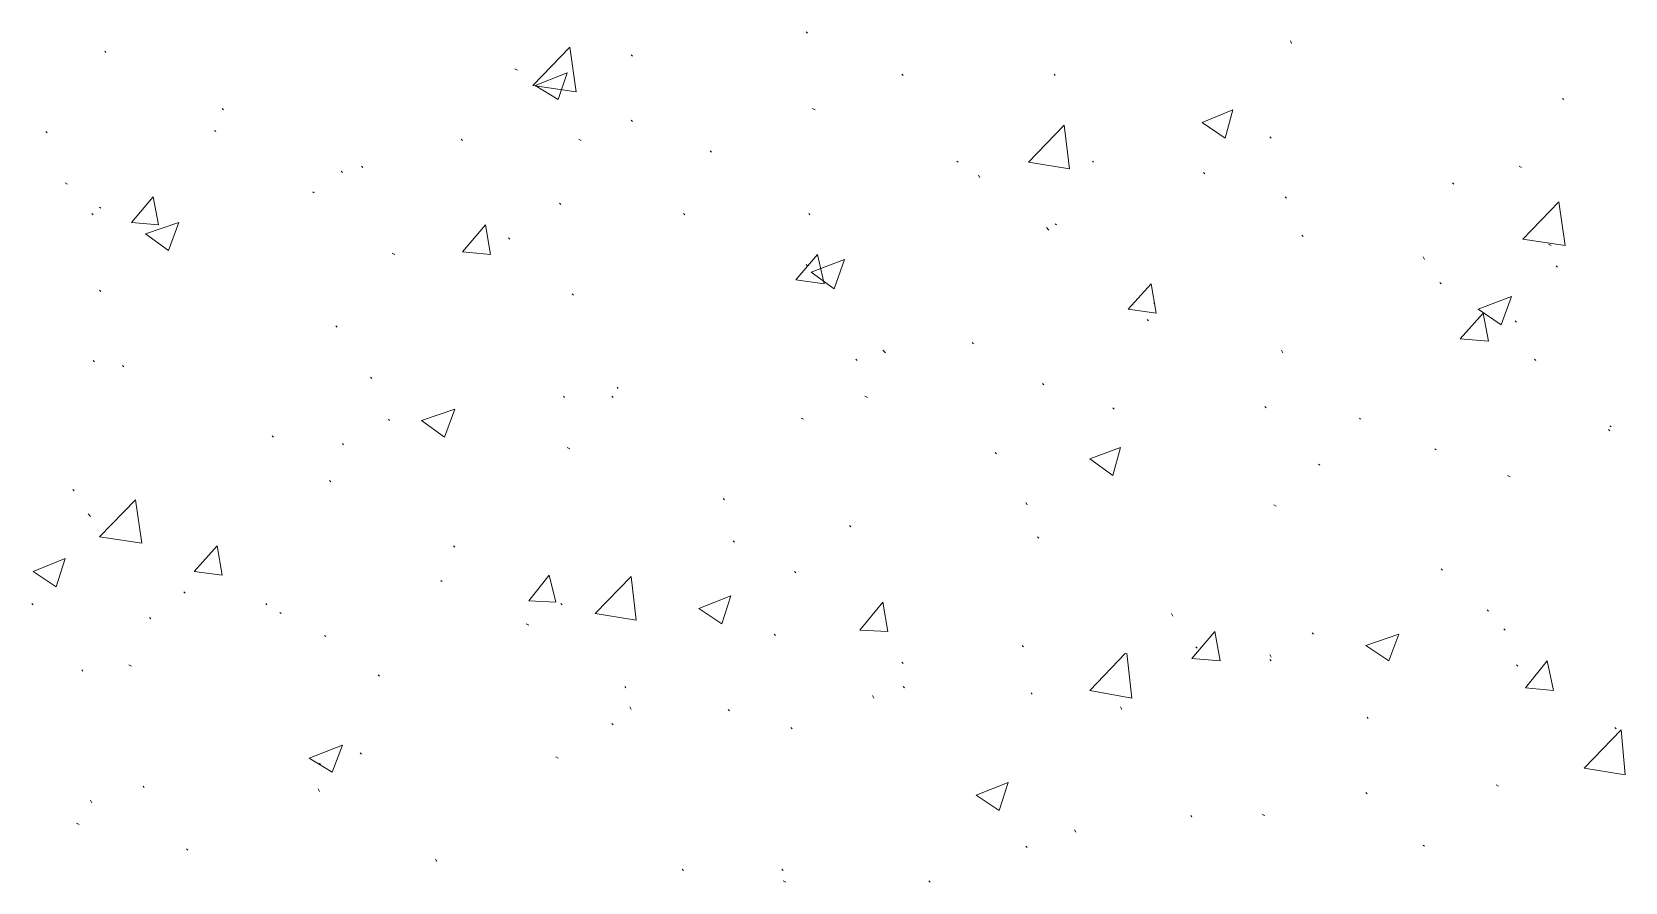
# Model space of a CAD drawing. Header units: millimetres. Extents: x 2928 to 3112, y 1220 to 1280.
# Drawn here: x 2948.925 to 2951.003, y 1242.73 to 1243.839 of the extents above; entities that cross this region are included whole.
import ezdxf

# ---------------------------------------------------------------- set-up
doc = ezdxf.new("R2010")
doc.units = ezdxf.units.MM

msp = doc.modelspace()

# ---------------------------------------------------------------- linework, layer by layer
at = {"color": 92, "linetype": 'Continuous', "lineweight": 13, "true_color": 0x00b800}
for points in [[(2949.93644, 1243.83699), (2949.93477, 1243.83866), (2949.93477, 1243.83866)], [(2949.5781, 1243.76866), (2949.62644, 1243.81866), (2949.62644, 1243.81866)], [(2949.63477, 1243.76032), (2949.62644, 1243.81866), (2949.62644, 1243.81866)], [(2950.56812, 1243.82366), (2950.56645, 1243.82699), (2950.56645, 1243.82699)], [(2949.02143, 1243.81199), (2949.01976, 1243.81366), (2949.01976, 1243.81366)], [(2949.7081, 1243.80699), (2949.70644, 1243.80866), (2949.70644, 1243.80866)], [(2949.5581, 1243.78866), (2949.55477, 1243.79032), (2949.55477, 1243.79032)], [(2949.58144, 1243.76866), (2949.6231, 1243.78532), (2949.6231, 1243.78532)], [(2949.61144, 1243.75032), (2949.6231, 1243.78532), (2949.6231, 1243.78532)], [(2950.06144, 1243.78199), (2950.05978, 1243.78366), (2950.05978, 1243.78366)], [(2950.25978, 1243.78199), (2950.25811, 1243.78366), (2950.25811, 1243.78366)], [(2949.5781, 1243.76866), (2949.63477, 1243.76032), (2949.63477, 1243.76032)], [(2949.58144, 1243.76866), (2949.61144, 1243.75032), (2949.61144, 1243.75032)], [(2949.17476, 1243.73699), (2949.1731, 1243.73866), (2949.1731, 1243.73866)], [(2949.94644, 1243.73699), (2949.94311, 1243.73866), (2949.94311, 1243.73866)], [(2950.45145, 1243.72032), (2950.49145, 1243.73699), (2950.49145, 1243.73699)], [(2950.48145, 1243.70032), (2950.49145, 1243.73699), (2950.49145, 1243.73699)], [(2950.92312, 1243.75032), (2950.92145, 1243.75199), (2950.92145, 1243.75199)], [(2949.7081, 1243.72199), (2949.70644, 1243.72366), (2949.70644, 1243.72366)], [(2950.22478, 1243.66866), (2950.27145, 1243.71699), (2950.27145, 1243.71699)], [(2950.27811, 1243.66032), (2950.27145, 1243.71699), (2950.27145, 1243.71699)], [(2950.45145, 1243.72032), (2950.48145, 1243.70032), (2950.48145, 1243.70032)], [(2948.94476, 1243.70699), (2948.94309, 1243.70866), (2948.94309, 1243.70866)], [(2949.16476, 1243.70866), (2949.1631, 1243.71032), (2949.1631, 1243.71032)], [(2949.48643, 1243.69699), (2949.48477, 1243.69866), (2949.48477, 1243.69866)], [(2949.64144, 1243.69699), (2949.6381, 1243.69866), (2949.6381, 1243.69866)], [(2950.54145, 1243.70032), (2950.53978, 1243.70199), (2950.53978, 1243.70199)], [(2949.81144, 1243.68199), (2949.80977, 1243.68366), (2949.80977, 1243.68366)], [(2949.32977, 1243.65532), (2949.3281, 1243.65699), (2949.3281, 1243.65699)], [(2949.35643, 1243.66199), (2949.35477, 1243.66366), (2949.35477, 1243.66366)], [(2950.13311, 1243.66866), (2950.13144, 1243.67032), (2950.13144, 1243.67032)], [(2950.16144, 1243.64866), (2950.15978, 1243.65199), (2950.15978, 1243.65199)], [(2950.22478, 1243.66866), (2950.27811, 1243.66032), (2950.27811, 1243.66032)], [(2950.30978, 1243.66866), (2950.30811, 1243.67032), (2950.30811, 1243.67032)], [(2950.45478, 1243.65366), (2950.45311, 1243.65532), (2950.45311, 1243.65532)], [(2950.86812, 1243.66199), (2950.86479, 1243.66366), (2950.86479, 1243.66366)], [(2948.97143, 1243.64032), (2948.96809, 1243.64199), (2948.96809, 1243.64199)], [(2949.2931, 1243.62866), (2949.29143, 1243.63032), (2949.29143, 1243.63032)], [(2950.77979, 1243.64032), (2950.77812, 1243.64199), (2950.77812, 1243.64199)], [(2949.01476, 1243.60865), (2949.01309, 1243.61032), (2949.01309, 1243.61032)], [(2949.05476, 1243.59032), (2949.08309, 1243.62365), (2949.08309, 1243.62365)], [(2949.08976, 1243.58699), (2949.08309, 1243.62365), (2949.08309, 1243.62365)], [(2949.61477, 1243.61365), (2949.6131, 1243.61532), (2949.6131, 1243.61532)], [(2950.56145, 1243.62199), (2950.55978, 1243.62365), (2950.55978, 1243.62365)], [(2950.86979, 1243.56865), (2950.91645, 1243.61699), (2950.91645, 1243.61699)], [(2950.92479, 1243.56032), (2950.91645, 1243.61699), (2950.91645, 1243.61699)], [(2949.00476, 1243.60032), (2949.00309, 1243.60199), (2949.00309, 1243.60199)], [(2949.05476, 1243.59032), (2949.08976, 1243.58699), (2949.08976, 1243.58699)], [(2949.07309, 1243.57532), (2949.11643, 1243.59032), (2949.11643, 1243.59032)], [(2949.1031, 1243.55365), (2949.11643, 1243.59032), (2949.11643, 1243.59032)], [(2949.77644, 1243.60032), (2949.77477, 1243.60199), (2949.77477, 1243.60199)], [(2949.93977, 1243.60032), (2949.93811, 1243.60199), (2949.93811, 1243.60199)], [(2950.26145, 1243.58699), (2950.25978, 1243.58865), (2950.25978, 1243.58865)], [(2949.07309, 1243.57532), (2949.1031, 1243.55365), (2949.1031, 1243.55365)], [(2949.48643, 1243.55199), (2949.51643, 1243.58699), (2949.51643, 1243.58699)], [(2949.5231, 1243.54865), (2949.51643, 1243.58699), (2949.51643, 1243.58699)], [(2949.5481, 1243.56865), (2949.54643, 1243.57032), (2949.54643, 1243.57032)], [(2950.25144, 1243.58032), (2950.24811, 1243.58365), (2950.24811, 1243.58365)], [(2950.58312, 1243.57199), (2950.58145, 1243.57365), (2950.58145, 1243.57365)], [(2950.86979, 1243.56865), (2950.92479, 1243.56032), (2950.92479, 1243.56032)], [(2949.3981, 1243.54865), (2949.39477, 1243.55032), (2949.39477, 1243.55032)], [(2949.48643, 1243.55199), (2949.5231, 1243.54865), (2949.5231, 1243.54865)], [(2949.92144, 1243.51532), (2949.94977, 1243.54865), (2949.94977, 1243.54865)], [(2949.95811, 1243.51032), (2949.94977, 1243.54865), (2949.94977, 1243.54865)], [(2950.90645, 1243.56032), (2950.90312, 1243.56199), (2950.90312, 1243.56199)], [(2949.93644, 1243.53365), (2949.93477, 1243.53532), (2949.93477, 1243.53532)], [(2949.94144, 1243.52532), (2949.98477, 1243.54199), (2949.98477, 1243.54199)], [(2949.97144, 1243.50365), (2949.98477, 1243.54199), (2949.98477, 1243.54199)], [(2950.74145, 1243.54199), (2950.73979, 1243.54532), (2950.73979, 1243.54532)], [(2950.91479, 1243.53199), (2950.91312, 1243.53365), (2950.91312, 1243.53365)], [(2949.92144, 1243.51532), (2949.95811, 1243.51032), (2949.95811, 1243.51032)], [(2949.94144, 1243.52532), (2949.97144, 1243.50365), (2949.97144, 1243.50365)], [(2950.35478, 1243.47699), (2950.38478, 1243.51032), (2950.38478, 1243.51032)], [(2950.39145, 1243.47199), (2950.38478, 1243.51032), (2950.38478, 1243.51032)], [(2950.76312, 1243.51032), (2950.76145, 1243.51199), (2950.76145, 1243.51199)], [(2949.01476, 1243.50032), (2949.01309, 1243.50199), (2949.01309, 1243.50199)], [(2949.63144, 1243.49532), (2949.62977, 1243.49699), (2949.62977, 1243.49699)], [(2950.38978, 1243.48365), (2950.38811, 1243.48532), (2950.38811, 1243.48532)], [(2950.81145, 1243.47699), (2950.85479, 1243.49365), (2950.85479, 1243.49365)], [(2950.84145, 1243.45699), (2950.85479, 1243.49365), (2950.85479, 1243.49365)], [(2950.35478, 1243.47699), (2950.39145, 1243.47199), (2950.39145, 1243.47199)], [(2950.78812, 1243.43865), (2950.81812, 1243.47199), (2950.81812, 1243.47199)], [(2950.81145, 1243.47699), (2950.84145, 1243.45699), (2950.84145, 1243.45699)], [(2950.82479, 1243.43532), (2950.81812, 1243.47199), (2950.81812, 1243.47199)], [(2949.3231, 1243.45365), (2949.32143, 1243.45532), (2949.32143, 1243.45532)], [(2950.38145, 1243.46199), (2950.37978, 1243.46365), (2950.37978, 1243.46365)], [(2950.86145, 1243.46032), (2950.85979, 1243.46199), (2950.85979, 1243.46199)], [(2950.03811, 1243.42032), (2950.03478, 1243.42365), (2950.03478, 1243.42365)], [(2950.15311, 1243.43199), (2950.15144, 1243.43365), (2950.15144, 1243.43365)], [(2950.55645, 1243.42032), (2950.55478, 1243.42365), (2950.55478, 1243.42365)], [(2950.78812, 1243.43865), (2950.82479, 1243.43532), (2950.82479, 1243.43532)], [(2949.00643, 1243.40865), (2949.00476, 1243.41032), (2949.00476, 1243.41032)], [(2949.04476, 1243.40199), (2949.04309, 1243.40365), (2949.04309, 1243.40365)], [(2950.00144, 1243.41032), (2949.99977, 1243.41199), (2949.99977, 1243.41199)], [(2950.88645, 1243.41032), (2950.88479, 1243.41199), (2950.88479, 1243.41199)], [(2949.3681, 1243.38698), (2949.36643, 1243.38865), (2949.36643, 1243.38865)], [(2949.61977, 1243.36198), (2949.6181, 1243.36365), (2949.6181, 1243.36365)], [(2949.6831, 1243.36198), (2949.68144, 1243.36365), (2949.68144, 1243.36365)], [(2949.68977, 1243.37365), (2949.6881, 1243.37532), (2949.6881, 1243.37532)], [(2950.01477, 1243.36198), (2950.01144, 1243.36365), (2950.01144, 1243.36365)], [(2950.24478, 1243.37865), (2950.24311, 1243.38032), (2950.24311, 1243.38032)], [(2949.4331, 1243.33198), (2949.47643, 1243.34698), (2949.47643, 1243.34698)], [(2949.4631, 1243.31032), (2949.47643, 1243.34698), (2949.47643, 1243.34698)], [(2950.33645, 1243.34698), (2950.33478, 1243.34865), (2950.33478, 1243.34865)], [(2950.53478, 1243.34865), (2950.53312, 1243.35032), (2950.53312, 1243.35032)], [(2949.39143, 1243.33198), (2949.38977, 1243.33365), (2949.38977, 1243.33365)], [(2949.4331, 1243.33198), (2949.4631, 1243.31032), (2949.4631, 1243.31032)], [(2949.93144, 1243.33365), (2949.92811, 1243.33532), (2949.92811, 1243.33532)], [(2950.65812, 1243.33365), (2950.65645, 1243.33532), (2950.65645, 1243.33532)], [(2950.98312, 1243.31865), (2950.98146, 1243.32032), (2950.98146, 1243.32032)], [(2950.98479, 1243.32365), (2950.98312, 1243.32532), (2950.98312, 1243.32532)], [(2949.23976, 1243.31032), (2949.2381, 1243.31198), (2949.2381, 1243.31198)], [(2949.33143, 1243.30032), (2949.32977, 1243.30198), (2949.32977, 1243.30198)], [(2949.62644, 1243.29532), (2949.6231, 1243.29698), (2949.6231, 1243.29698)], [(2950.18311, 1243.28865), (2950.18144, 1243.29032), (2950.18144, 1243.29032)], [(2950.30478, 1243.28198), (2950.34478, 1243.29698), (2950.34478, 1243.29698)], [(2950.30478, 1243.28198), (2950.33478, 1243.26032), (2950.33478, 1243.26032)], [(2950.33478, 1243.26032), (2950.34478, 1243.29698), (2950.34478, 1243.29698)], [(2950.75645, 1243.29365), (2950.75479, 1243.29532), (2950.75479, 1243.29532)], [(2950.60478, 1243.27365), (2950.60312, 1243.27532), (2950.60312, 1243.27532)], [(2950.85312, 1243.25865), (2950.84979, 1243.26032), (2950.84979, 1243.26032)], [(2948.97976, 1243.24032), (2948.97809, 1243.24198), (2948.97809, 1243.24198)], [(2949.31476, 1243.25198), (2949.3131, 1243.25365), (2949.3131, 1243.25365)], [(2949.01309, 1243.18032), (2949.05976, 1243.22865), (2949.05976, 1243.22865)], [(2949.06809, 1243.17198), (2949.05976, 1243.22865), (2949.05976, 1243.22865)], [(2949.82811, 1243.22865), (2949.82644, 1243.23032), (2949.82644, 1243.23032)], [(2950.22311, 1243.22198), (2950.22144, 1243.22532), (2950.22144, 1243.22532)], [(2950.54812, 1243.22032), (2950.54478, 1243.22198), (2950.54478, 1243.22198)], [(2949.00143, 1243.20698), (2948.99809, 1243.21032), (2948.99809, 1243.21032)], [(2949.99311, 1243.19365), (2949.99144, 1243.19532), (2949.99144, 1243.19532)], [(2949.01309, 1243.18032), (2949.06809, 1243.17198), (2949.06809, 1243.17198)], [(2949.84144, 1243.17365), (2949.83977, 1243.17532), (2949.83977, 1243.17532)], [(2950.23811, 1243.17865), (2950.23644, 1243.18032), (2950.23644, 1243.18032)], [(2949.13643, 1243.13531), (2949.16643, 1243.16865), (2949.16643, 1243.16865)], [(2949.1731, 1243.13031), (2949.16643, 1243.16865), (2949.16643, 1243.16865)], [(2949.47643, 1243.16698), (2949.47477, 1243.16865), (2949.47477, 1243.16865)], [(2948.92643, 1243.13531), (2948.96809, 1243.15198), (2948.96809, 1243.15198)], [(2948.92643, 1243.13531), (2948.95643, 1243.11531), (2948.95643, 1243.11531)], [(2948.95643, 1243.11531), (2948.96809, 1243.15198), (2948.96809, 1243.15198)], [(2949.13643, 1243.13531), (2949.1731, 1243.13031), (2949.1731, 1243.13031)], [(2949.92144, 1243.13365), (2949.91977, 1243.13531), (2949.91977, 1243.13531)], [(2950.76479, 1243.13698), (2950.76312, 1243.13865), (2950.76312, 1243.13865)], [(2949.45977, 1243.12198), (2949.4581, 1243.12365), (2949.4581, 1243.12365)], [(2949.5731, 1243.09698), (2949.59977, 1243.13031), (2949.59977, 1243.13031)], [(2949.6081, 1243.09531), (2949.59977, 1243.13031), (2949.59977, 1243.13031)], [(2949.65977, 1243.08031), (2949.70644, 1243.12865), (2949.70644, 1243.12865)], [(2949.7131, 1243.07198), (2949.70644, 1243.12865), (2949.70644, 1243.12865)], [(2948.92643, 1243.09198), (2948.92476, 1243.09365), (2948.92476, 1243.09365)], [(2949.12476, 1243.10698), (2949.1231, 1243.10865), (2949.1231, 1243.10865)], [(2949.23143, 1243.09198), (2949.22976, 1243.09365), (2949.22976, 1243.09365)], [(2949.5731, 1243.09698), (2949.6081, 1243.09531), (2949.6081, 1243.09531)], [(2949.61644, 1243.09198), (2949.61477, 1243.09365), (2949.61477, 1243.09365)], [(2949.79477, 1243.08698), (2949.83644, 1243.10365), (2949.83644, 1243.10365)], [(2949.82477, 1243.06698), (2949.83644, 1243.10365), (2949.83644, 1243.10365)], [(2950.00477, 1243.05865), (2950.03478, 1243.09531), (2950.03478, 1243.09531)], [(2950.04144, 1243.05698), (2950.03478, 1243.09531), (2950.03478, 1243.09531)], [(2949.07976, 1243.07365), (2949.07809, 1243.07531), (2949.07809, 1243.07531)], [(2949.24976, 1243.08031), (2949.2481, 1243.08198), (2949.2481, 1243.08198)], [(2949.65977, 1243.08031), (2949.7131, 1243.07198), (2949.7131, 1243.07198)], [(2949.79477, 1243.08698), (2949.82477, 1243.06698), (2949.82477, 1243.06698)], [(2950.41311, 1243.07698), (2950.41145, 1243.08031), (2950.41145, 1243.08031)], [(2950.82479, 1243.08365), (2950.82312, 1243.08531), (2950.82312, 1243.08531)], [(2949.3081, 1243.05031), (2949.30643, 1243.05198), (2949.30643, 1243.05198)], [(2949.5731, 1243.06531), (2949.56977, 1243.06698), (2949.56977, 1243.06698)], [(2949.89477, 1243.05198), (2949.89311, 1243.05365), (2949.89311, 1243.05365)], [(2950.00477, 1243.05865), (2950.04144, 1243.05698), (2950.04144, 1243.05698)], [(2950.43811, 1243.02198), (2950.46811, 1243.05698), (2950.46811, 1243.05698)], [(2950.47478, 1243.01865), (2950.46811, 1243.05698), (2950.46811, 1243.05698)], [(2950.59645, 1243.05365), (2950.59478, 1243.05531), (2950.59478, 1243.05531)], [(2950.66478, 1243.03865), (2950.70812, 1243.05365), (2950.70812, 1243.05365)], [(2950.69478, 1243.01865), (2950.70812, 1243.05365), (2950.70812, 1243.05365)], [(2950.84645, 1243.05865), (2950.84479, 1243.06031), (2950.84479, 1243.06031)], [(2950.21811, 1243.03698), (2950.21644, 1243.03865), (2950.21644, 1243.03865)], [(2950.30478, 1242.98031), (2950.35145, 1243.02865), (2950.35145, 1243.02865)], [(2950.35978, 1242.97031), (2950.35311, 1243.02865), (2950.35311, 1243.02865)], [(2950.44478, 1243.03531), (2950.44311, 1243.03698), (2950.44311, 1243.03698)], [(2950.66478, 1243.03865), (2950.69478, 1243.01865), (2950.69478, 1243.01865)], [(2948.99143, 1243.00531), (2948.98976, 1243.00698), (2948.98976, 1243.00698)], [(2949.05476, 1243.01198), (2949.05143, 1243.01365), (2949.05143, 1243.01365)], [(2950.06144, 1243.01531), (2950.05978, 1243.01698), (2950.05978, 1243.01698)], [(2950.43811, 1243.02198), (2950.47478, 1243.01865), (2950.47478, 1243.01865)], [(2950.54145, 1243.02365), (2950.53978, 1243.02698), (2950.53978, 1243.02698)], [(2950.54145, 1243.01865), (2950.53978, 1243.02031), (2950.53978, 1243.02031)], [(2950.86312, 1243.01198), (2950.86145, 1243.01365), (2950.86145, 1243.01365)], [(2950.87312, 1242.98365), (2950.90145, 1243.01865), (2950.90145, 1243.01865)], [(2950.90979, 1242.98031), (2950.90145, 1243.01865), (2950.90145, 1243.01865)], [(2949.3781, 1242.99865), (2949.37643, 1243.00031), (2949.37643, 1243.00031)], [(2949.69977, 1242.98365), (2949.6981, 1242.98531), (2949.6981, 1242.98531)], [(2950.02311, 1242.97031), (2950.02144, 1242.97365), (2950.02144, 1242.97365)], [(2950.06311, 1242.98365), (2950.06144, 1242.98531), (2950.06144, 1242.98531)], [(2950.22978, 1242.97531), (2950.22811, 1242.97698), (2950.22811, 1242.97698)], [(2950.30478, 1242.98031), (2950.35978, 1242.97031), (2950.35978, 1242.97031)], [(2950.87312, 1242.98365), (2950.90979, 1242.98031), (2950.90979, 1242.98031)], [(2949.70644, 1242.95531), (2949.70477, 1242.95865), (2949.70477, 1242.95865)], [(2949.83477, 1242.95365), (2949.83311, 1242.95531), (2949.83311, 1242.95531)], [(2950.34645, 1242.95531), (2950.34478, 1242.95865), (2950.34478, 1242.95865)], [(2950.66812, 1242.94365), (2950.66645, 1242.94531), (2950.66645, 1242.94531)], [(2949.6831, 1242.93531), (2949.68144, 1242.93698), (2949.68144, 1242.93698)], [(2949.91644, 1242.93031), (2949.91477, 1242.93198), (2949.91477, 1242.93198)], [(2950.94979, 1242.87864), (2950.99812, 1242.92865), (2950.99812, 1242.92865)], [(2950.99146, 1242.93031), (2950.98979, 1242.93198), (2950.98979, 1242.93198)], [(2951.00312, 1242.87031), (2950.99812, 1242.92865), (2950.99812, 1242.92865)], [(2949.28643, 1242.89198), (2949.32977, 1242.90864), (2949.32977, 1242.90864)], [(2949.31643, 1242.87364), (2949.32977, 1242.90864), (2949.32977, 1242.90864)], [(2949.28643, 1242.89198), (2949.31643, 1242.87364), (2949.31643, 1242.87364)], [(2949.30143, 1242.88364), (2949.29976, 1242.88531), (2949.29976, 1242.88531)], [(2949.35477, 1242.89698), (2949.3531, 1242.89864), (2949.3531, 1242.89864)], [(2949.61144, 1242.89198), (2949.6081, 1242.89364), (2949.6081, 1242.89364)], [(2950.94979, 1242.87864), (2951.00312, 1242.87031), (2951.00312, 1242.87031)], [(2949.07143, 1242.85364), (2949.06976, 1242.85531), (2949.06976, 1242.85531)], [(2949.29976, 1242.84864), (2949.2981, 1242.85198), (2949.2981, 1242.85198)], [(2950.15644, 1242.84364), (2950.19811, 1242.86031), (2950.19811, 1242.86031)], [(2950.15644, 1242.84364), (2950.18644, 1242.82364), (2950.18644, 1242.82364)], [(2950.18644, 1242.82364), (2950.19811, 1242.86031), (2950.19811, 1242.86031)], [(2950.66645, 1242.84531), (2950.66478, 1242.84698), (2950.66478, 1242.84698)], [(2950.83812, 1242.85531), (2950.83479, 1242.85698), (2950.83479, 1242.85698)], [(2949.00309, 1242.83364), (2949.00143, 1242.83698), (2949.00143, 1242.83698)], [(2948.98643, 1242.80531), (2948.98309, 1242.80698), (2948.98309, 1242.80698)], [(2950.43811, 1242.81531), (2950.43645, 1242.81698), (2950.43645, 1242.81698)], [(2950.53312, 1242.81698), (2950.52978, 1242.81864), (2950.52978, 1242.81864)], [(2950.28645, 1242.79531), (2950.28478, 1242.79864), (2950.28478, 1242.79864)], [(2950.74145, 1242.77698), (2950.73979, 1242.77864), (2950.73979, 1242.77864)], [(2949.1281, 1242.77198), (2949.12643, 1242.77364), (2949.12643, 1242.77364)], [(2949.4531, 1242.75698), (2949.45143, 1242.76031), (2949.45143, 1242.76031)], [(2950.22311, 1242.77531), (2950.22144, 1242.77698), (2950.22144, 1242.77698)], [(2949.77477, 1242.74531), (2949.7731, 1242.74698), (2949.7731, 1242.74698)], [(2949.90477, 1242.74531), (2949.90311, 1242.74698), (2949.90311, 1242.74698)], [(2949.90811, 1242.73031), (2949.90477, 1242.73198), (2949.90477, 1242.73198)], [(2950.09644, 1242.73031), (2950.09478, 1242.73198), (2950.09478, 1242.73198)]]:
    msp.add_lwpolyline(points, dxfattribs=at)

doc.saveas('drawing.dxf')
